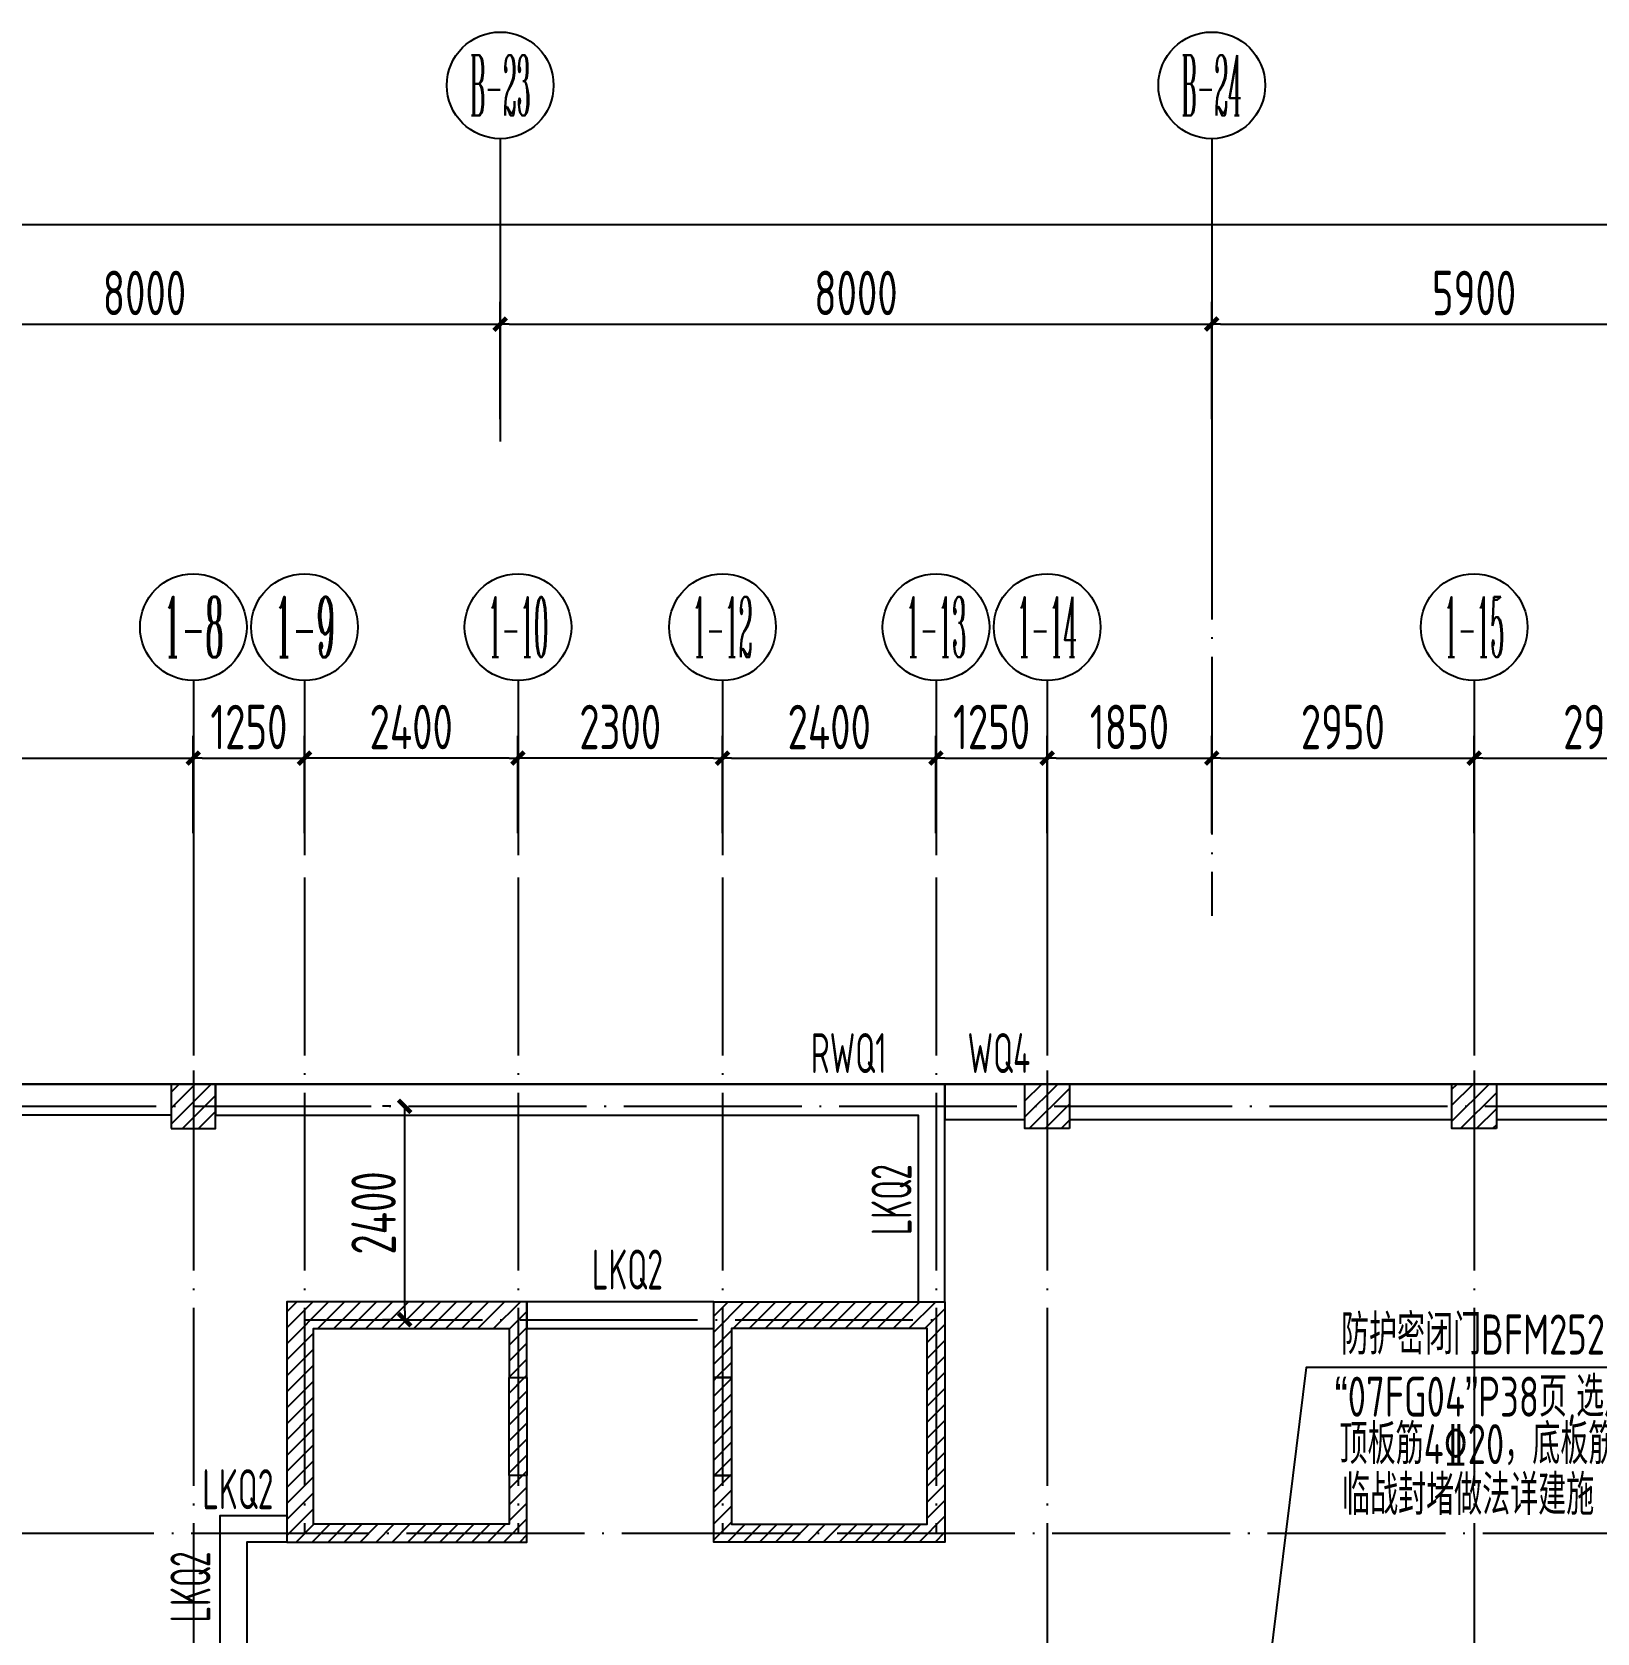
# Model space of a CAD drawing. Header units: millimetres. Extents: x 156735 to 386235, y 467499 to 703525.
# Drawn here: x 323582 to 341178, y 664422 to 682425 of the extents above; entities that cross this region are included whole.
import ezdxf
from ezdxf.enums import TextEntityAlignment as Align

# ---------------------------------------------------------------- set-up
doc = ezdxf.new("R2010")
doc.units = ezdxf.units.MM
doc.header["$LTSCALE"] = 100
doc.header["$PDMODE"] = 35
doc.header["$PDSIZE"] = 200
doc.linetypes.add('DOTE', pattern=[2.42, 2, -0.2, 0.02, -0.2])
for name, color, linetype in [('B-TEXT', 7, 'Continuous'), ('COLU', 7, 'Continuous'), ('h斜线-主楼', 7, 'Continuous'), ('h斜线-柱', 7, 'Continuous'), ('Q-AXIS', 3, 'Continuous'), ('Q-dote', 253, 'DOTE'), ('Q-TEXT', 2, 'Continuous'), ('WALL', 3, 'Continuous'), ('wall-主楼', 2, 'Continuous'), ('wall-开洞', 5, 'Continuous')]:
    doc.layers.add(name, color=color, linetype=linetype)
doc.styles.add('_TCH_AXIS', font='COMPLEX', dxfattribs={"bigfont": 'GBCBIG'})
doc.styles.add('COMPLEX', font='tssdeng.shx', dxfattribs={"width": 0.7, "bigfont": 'tssdchn.shx'})
doc.styles.add('TSSD_Dimension', font='Tssdeng.shx', dxfattribs={"width": 0.7, "bigfont": 'hztxt.shx'})
doc.styles.add('TSSD_REIN', font='Tssdeng.shx', dxfattribs={"width": 0.7, "bigfont": 'hztxt.shx'})
doc.dimstyles.new('TSSD_100_100$0', dxfattribs={"dimtxt": 300, "dimasz": 100, "dimexe": 250, "dimexo": 250, "dimgap": 100, "dimtad": 1, "dimdec": 0, "dimzin": 0, "dimdsep": 46, "dimtxsty": 'TSSD_Dimension', "dimblk": '_tsdbk', "dimblk1": '_tsdbk', "dimblk2": '_tsdbk', "dimsah": 1, "dimcen": 0, "dimclrt": 7, "dimadec": 0, "dimazin": 0, "dimtfac": 1, "dimtdec": 0, "dimtix": 1, "dimtmove": 2, "dimatfit": 3, "dimldrblk": '_tsdbk', "dimfxl": 1, "dimtolj": 1, "dimtzin": 0, "dimarcsym": 0})
pattern_1 = [(45, (-467527.32, -323147.44), (-89.802561, 89.802561), [])]

# ---------------------------------------------------------------- blocks, each defined once
blk = doc.blocks.new('_tsdbk')
blk.add_line((-1, 0), (0, 0))
at = {"const_width": 0.5}
blk.add_lwpolyline([(-0.7, -0.7), (0.7, 0.7)], dxfattribs=at)
blk = doc.blocks.new('*D107')
at = {"layer": 'Defpoints', "color": 0}
for p in [(359046, 680262), (196946, 678055), (359046, 678055)]:
    blk.add_point(p, dxfattribs=at)
at = {"layer": 'Q-AXIS', "color": 0, "lineweight": -2}
for p, q in [((196946, 678305), (196946, 680512)), ((359046, 678305), (359046, 680512)), ((197046, 680262), (358946, 680262))]:
    blk.add_line(p, q, dxfattribs=at)
at = {"layer": 'Q-AXIS', "color": 0, "lineweight": -2, "xscale": 100, "yscale": 100, "zscale": 100, "rotation": 180}
blk.add_blockref('_tsdbk', (196946, 680262), dxfattribs=at)
at = {"layer": 'Q-AXIS', "color": 0, "lineweight": -2, "xscale": 100, "yscale": 100, "zscale": 100}
blk.add_blockref('_tsdbk', (359046, 680262), dxfattribs=at)
at = {"layer": 'Q-AXIS', "color": 7, "insert": (250239, 680612), "char_height": 500, "attachment_point": 5, "style": 'TSSD_Dimension'}
blk.add_mtext('\\A1;162100', dxfattribs=at)
blk = doc.blocks.new('*D496')
at = {"layer": 'Defpoints', "color": 0}
for p in [(336846, 674260), (334996, 673168), (336846, 673168)]:
    blk.add_point(p, dxfattribs=at)
at = {"layer": 'Q-AXIS', "color": 0, "lineweight": -2}
for p, q in [((334996, 673418), (334996, 674510)), ((336846, 673418), (336846, 674510)), ((335096, 674260), (336746, 674260))]:
    blk.add_line(p, q, dxfattribs=at)
at = {"layer": 'Q-AXIS', "color": 0, "lineweight": -2, "xscale": 100, "yscale": 100, "zscale": 100, "rotation": 180}
blk.add_blockref('_tsdbk', (334996, 674260), dxfattribs=at)
at = {"layer": 'Q-AXIS', "color": 0, "lineweight": -2, "xscale": 100, "yscale": 100, "zscale": 100}
blk.add_blockref('_tsdbk', (336846, 674260), dxfattribs=at)
at = {"layer": 'Q-AXIS', "color": 7, "insert": (335921, 674610), "char_height": 500, "attachment_point": 5, "style": 'TSSD_Dimension'}
blk.add_mtext('\\A1;1850', dxfattribs=at)
blk = doc.blocks.new('*D497')
at = {"layer": 'Defpoints', "color": 0}
for p in [(336846, 679141), (328846, 677820), (336846, 677820)]:
    blk.add_point(p, dxfattribs=at)
at = {"layer": 'Q-AXIS', "color": 0, "lineweight": -2}
for p, q in [((328846, 678070), (328846, 679391)), ((336846, 678070), (336846, 679391)), ((328946, 679141), (336746, 679141))]:
    blk.add_line(p, q, dxfattribs=at)
at = {"layer": 'Q-AXIS', "color": 0, "lineweight": -2, "xscale": 100, "yscale": 100, "zscale": 100, "rotation": 180}
blk.add_blockref('_tsdbk', (328846, 679141), dxfattribs=at)
at = {"layer": 'Q-AXIS', "color": 0, "lineweight": -2, "xscale": 100, "yscale": 100, "zscale": 100}
blk.add_blockref('_tsdbk', (336846, 679141), dxfattribs=at)
at = {"layer": 'Q-AXIS', "color": 7, "insert": (332846, 679491), "char_height": 500, "attachment_point": 5, "style": 'TSSD_Dimension'}
blk.add_mtext('\\A1;8000', dxfattribs=at)
blk = doc.blocks.new('_AXISO')
blk.add_circle((0, 0), 0.5)
at = {"layer": 'B-TEXT', "style": 'COMPLEX', "width": 1.450893}
blk.add_attdef('A', text='', height=0.56, dxfattribs=at).set_placement((0.249375, -0.28), (0.749375, -0.28), align=Align.FIT)
blk = doc.blocks.new('*D615')
at = {"layer": 'Defpoints', "color": 0}
for p in [(326646, 674260), (326646, 673168), (329046, 673168)]:
    blk.add_point(p, dxfattribs=at)
at = {"layer": 'Q-AXIS', "color": 0, "lineweight": -2}
for p, q in [((326646, 673418), (326646, 674510)), ((329046, 673418), (329046, 674510)), ((328946, 674260), (326746, 674260))]:
    blk.add_line(p, q, dxfattribs=at)
at = {"layer": 'Q-AXIS', "color": 0, "lineweight": -2, "xscale": 100, "yscale": 100, "zscale": 100, "rotation": 180}
blk.add_blockref('_tsdbk', (326646, 674260), dxfattribs=at)
at = {"layer": 'Q-AXIS', "color": 0, "lineweight": -2, "xscale": 100, "yscale": 100, "zscale": 100}
blk.add_blockref('_tsdbk', (329046, 674260), dxfattribs=at)
at = {"layer": 'Q-AXIS', "color": 7, "insert": (327846, 674610), "char_height": 500, "attachment_point": 5, "style": 'TSSD_Dimension'}
blk.add_mtext('\\A1;2400', dxfattribs=at)
blk = doc.blocks.new('*D616')
at = {"layer": 'Defpoints', "color": 0}
for p in [(325396, 674260), (320596, 673168), (325396, 673168)]:
    blk.add_point(p, dxfattribs=at)
at = {"layer": 'Q-AXIS', "color": 0, "lineweight": -2}
for p, q in [((320596, 673418), (320596, 674510)), ((325396, 673418), (325396, 674510)), ((320696, 674260), (325296, 674260))]:
    blk.add_line(p, q, dxfattribs=at)
at = {"layer": 'Q-AXIS', "color": 0, "lineweight": -2, "xscale": 100, "yscale": 100, "zscale": 100, "rotation": 180}
blk.add_blockref('_tsdbk', (320596, 674260), dxfattribs=at)
at = {"layer": 'Q-AXIS', "color": 0, "lineweight": -2, "xscale": 100, "yscale": 100, "zscale": 100}
blk.add_blockref('_tsdbk', (325396, 674260), dxfattribs=at)
at = {"layer": 'Q-AXIS', "color": 7, "insert": (322996, 674610), "char_height": 500, "attachment_point": 5, "style": 'TSSD_Dimension'}
blk.add_mtext('\\A1;4800', dxfattribs=at)
blk = doc.blocks.new('*D617')
at = {"layer": 'Defpoints', "color": 0}
for p in [(326646, 674260), (325396, 673168), (326646, 673168)]:
    blk.add_point(p, dxfattribs=at)
at = {"layer": 'Q-AXIS', "color": 0, "lineweight": -2}
for p, q in [((325396, 673418), (325396, 674510)), ((326646, 673418), (326646, 674510)), ((325496, 674260), (326546, 674260))]:
    blk.add_line(p, q, dxfattribs=at)
at = {"layer": 'Q-AXIS', "color": 0, "lineweight": -2, "xscale": 100, "yscale": 100, "zscale": 100, "rotation": 180}
blk.add_blockref('_tsdbk', (325396, 674260), dxfattribs=at)
at = {"layer": 'Q-AXIS', "color": 0, "lineweight": -2, "xscale": 100, "yscale": 100, "zscale": 100}
blk.add_blockref('_tsdbk', (326646, 674260), dxfattribs=at)
at = {"layer": 'Q-AXIS', "color": 7, "insert": (326021, 674610), "char_height": 500, "attachment_point": 5, "style": 'TSSD_Dimension'}
blk.add_mtext('\\A1;1250', dxfattribs=at)
blk = doc.blocks.new('*D618')
at = {"layer": 'Defpoints', "color": 0}
for p in [(333746, 674260), (331346, 673168), (333746, 673168)]:
    blk.add_point(p, dxfattribs=at)
at = {"layer": 'Q-AXIS', "color": 0, "lineweight": -2}
for p, q in [((331346, 673418), (331346, 674510)), ((333746, 673418), (333746, 674510)), ((331446, 674260), (333646, 674260))]:
    blk.add_line(p, q, dxfattribs=at)
at = {"layer": 'Q-AXIS', "color": 0, "lineweight": -2, "xscale": 100, "yscale": 100, "zscale": 100, "rotation": 180}
blk.add_blockref('_tsdbk', (331346, 674260), dxfattribs=at)
at = {"layer": 'Q-AXIS', "color": 0, "lineweight": -2, "xscale": 100, "yscale": 100, "zscale": 100}
blk.add_blockref('_tsdbk', (333746, 674260), dxfattribs=at)
at = {"layer": 'Q-AXIS', "color": 7, "insert": (332546, 674610), "char_height": 500, "attachment_point": 5, "style": 'TSSD_Dimension'}
blk.add_mtext('\\A1;2400', dxfattribs=at)
blk = doc.blocks.new('*D619')
at = {"layer": 'Defpoints', "color": 0}
for p in [(329046, 674260), (329046, 673168), (331346, 673168)]:
    blk.add_point(p, dxfattribs=at)
at = {"layer": 'Q-AXIS', "color": 0, "lineweight": -2}
for p, q in [((329046, 673418), (329046, 674510)), ((331346, 673418), (331346, 674510)), ((331246, 674260), (329146, 674260))]:
    blk.add_line(p, q, dxfattribs=at)
at = {"layer": 'Q-AXIS', "color": 0, "lineweight": -2, "xscale": 100, "yscale": 100, "zscale": 100, "rotation": 180}
blk.add_blockref('_tsdbk', (329046, 674260), dxfattribs=at)
at = {"layer": 'Q-AXIS', "color": 0, "lineweight": -2, "xscale": 100, "yscale": 100, "zscale": 100}
blk.add_blockref('_tsdbk', (331346, 674260), dxfattribs=at)
at = {"layer": 'Q-AXIS', "color": 7, "insert": (330196, 674610), "char_height": 500, "attachment_point": 5, "style": 'TSSD_Dimension'}
blk.add_mtext('\\A1;2300', dxfattribs=at)
blk = doc.blocks.new('*D620')
at = {"layer": 'Defpoints', "color": 0}
for p in [(334996, 674260), (333746, 673168), (334996, 673168)]:
    blk.add_point(p, dxfattribs=at)
at = {"layer": 'Q-AXIS', "color": 0, "lineweight": -2}
for p, q in [((333746, 673418), (333746, 674510)), ((334996, 673418), (334996, 674510)), ((333846, 674260), (334896, 674260))]:
    blk.add_line(p, q, dxfattribs=at)
at = {"layer": 'Q-AXIS', "color": 0, "lineweight": -2, "xscale": 100, "yscale": 100, "zscale": 100, "rotation": 180}
blk.add_blockref('_tsdbk', (333746, 674260), dxfattribs=at)
at = {"layer": 'Q-AXIS', "color": 0, "lineweight": -2, "xscale": 100, "yscale": 100, "zscale": 100}
blk.add_blockref('_tsdbk', (334996, 674260), dxfattribs=at)
at = {"layer": 'Q-AXIS', "color": 7, "insert": (334371, 674610), "char_height": 500, "attachment_point": 5, "style": 'TSSD_Dimension'}
blk.add_mtext('\\A1;1250', dxfattribs=at)
blk = doc.blocks.new('*D623')
at = {"layer": 'Defpoints', "color": 0}
for p in [(328846, 679141), (320846, 677820), (328846, 677820)]:
    blk.add_point(p, dxfattribs=at)
at = {"layer": 'Q-AXIS', "color": 0, "lineweight": -2}
for p, q in [((320846, 678070), (320846, 679391)), ((328846, 678070), (328846, 679391)), ((320946, 679141), (328746, 679141))]:
    blk.add_line(p, q, dxfattribs=at)
at = {"layer": 'Q-AXIS', "color": 0, "lineweight": -2, "xscale": 100, "yscale": 100, "zscale": 100, "rotation": 180}
blk.add_blockref('_tsdbk', (320846, 679141), dxfattribs=at)
at = {"layer": 'Q-AXIS', "color": 0, "lineweight": -2, "xscale": 100, "yscale": 100, "zscale": 100}
blk.add_blockref('_tsdbk', (328846, 679141), dxfattribs=at)
at = {"layer": 'Q-AXIS', "color": 7, "insert": (324846, 679491), "char_height": 500, "attachment_point": 5, "style": 'TSSD_Dimension'}
blk.add_mtext('\\A1;8000', dxfattribs=at)
blk = doc.blocks.new('*D667')
at = {"layer": 'Defpoints', "color": 0}
for p in [(342746, 674260), (339796, 673168), (342746, 673168)]:
    blk.add_point(p, dxfattribs=at)
at = {"layer": 'Q-AXIS', "color": 0, "lineweight": -2}
for p, q in [((339796, 673418), (339796, 674510)), ((342746, 673418), (342746, 674510)), ((339896, 674260), (342646, 674260))]:
    blk.add_line(p, q, dxfattribs=at)
at = {"layer": 'Q-AXIS', "color": 0, "lineweight": -2, "xscale": 100, "yscale": 100, "zscale": 100, "rotation": 180}
blk.add_blockref('_tsdbk', (339796, 674260), dxfattribs=at)
at = {"layer": 'Q-AXIS', "color": 0, "lineweight": -2, "xscale": 100, "yscale": 100, "zscale": 100}
blk.add_blockref('_tsdbk', (342746, 674260), dxfattribs=at)
at = {"layer": 'Q-AXIS', "color": 7, "insert": (341271, 674610), "char_height": 500, "attachment_point": 5, "style": 'TSSD_Dimension'}
blk.add_mtext('\\A1;2950', dxfattribs=at)
blk = doc.blocks.new('*D668')
at = {"layer": 'Defpoints', "color": 0}
for p in [(339796, 674260), (336846, 673168), (339796, 673168)]:
    blk.add_point(p, dxfattribs=at)
at = {"layer": 'Q-AXIS', "color": 0, "lineweight": -2}
for p, q in [((336846, 673418), (336846, 674510)), ((339796, 673418), (339796, 674510)), ((336946, 674260), (339696, 674260))]:
    blk.add_line(p, q, dxfattribs=at)
at = {"layer": 'Q-AXIS', "color": 0, "lineweight": -2, "xscale": 100, "yscale": 100, "zscale": 100, "rotation": 180}
blk.add_blockref('_tsdbk', (336846, 674260), dxfattribs=at)
at = {"layer": 'Q-AXIS', "color": 0, "lineweight": -2, "xscale": 100, "yscale": 100, "zscale": 100}
blk.add_blockref('_tsdbk', (339796, 674260), dxfattribs=at)
at = {"layer": 'Q-AXIS', "color": 7, "insert": (338321, 674610), "char_height": 500, "attachment_point": 5, "style": 'TSSD_Dimension'}
blk.add_mtext('\\A1;2950', dxfattribs=at)
blk = doc.blocks.new('*D675')
at = {"layer": 'Defpoints', "color": 0}
for p in [(342746, 679141), (336846, 677820), (342746, 677820)]:
    blk.add_point(p, dxfattribs=at)
at = {"layer": 'Q-AXIS', "color": 0, "lineweight": -2}
for p, q in [((336846, 678070), (336846, 679391)), ((342746, 678070), (342746, 679391)), ((336946, 679141), (342646, 679141))]:
    blk.add_line(p, q, dxfattribs=at)
at = {"layer": 'Q-AXIS', "color": 0, "lineweight": -2, "xscale": 100, "yscale": 100, "zscale": 100, "rotation": 180}
blk.add_blockref('_tsdbk', (336846, 679141), dxfattribs=at)
at = {"layer": 'Q-AXIS', "color": 0, "lineweight": -2, "xscale": 100, "yscale": 100, "zscale": 100}
blk.add_blockref('_tsdbk', (342746, 679141), dxfattribs=at)
at = {"layer": 'Q-AXIS', "color": 7, "insert": (339796, 679491), "char_height": 500, "attachment_point": 5, "style": 'TSSD_Dimension'}
blk.add_mtext('\\A1;5900', dxfattribs=at)
blk = doc.blocks.new('*D869')
at = {"layer": 'Defpoints', "color": 0}
for p in [(327773, 670345), (327865, 670345), (327865, 667945)]:
    blk.add_point(p, dxfattribs=at)
at = {"layer": 'Q-AXIS', "color": 0, "lineweight": -2}
for p, q in [((327615, 670345), (327523, 670345)), ((327773, 668045), (327773, 670245)), ((327615, 667945), (327523, 667945))]:
    blk.add_line(p, q, dxfattribs=at)
at = {"layer": 'Q-AXIS', "color": 0, "lineweight": -2, "xscale": 100, "yscale": 100, "zscale": 100}
for p, rotation in [((327773, 670345), 90), ((327773, 667945), 270)]:
    blk.add_blockref('_tsdbk', p, dxfattribs=dict(at, rotation=rotation))
at = {"layer": 'Q-AXIS', "color": 7, "insert": (327423, 669145), "char_height": 500, "attachment_point": 5, "rotation": 90, "style": 'TSSD_Dimension'}
blk.add_mtext('\\A1;2400', dxfattribs=at)

msp = doc.modelspace()

# ---------------------------------------------------------------- hatches: boundary and pattern name
at = {"layer": 'h斜线-主楼'}
h = msp.add_hatch(dxfattribs=at)
h.set_pattern_fill('ANSI31', color=256, scale=40, style=0)
h.set_pattern_definition(pattern_1)
h.paths.add_polyline_path([(328946.5, 667294.7), (329146.5, 667294.7), (329146.5, 668144.7), (326446.5, 668144.7), (326446.5, 665444.7), (329146.5, 665444.7), (329146.5, 666194.7), (328946.5, 666194.7), (328946.5, 665644.7), (326746.5, 665644.7), (326746.5, 667844.7), (328946.5, 667844.7)])
h = msp.add_hatch(dxfattribs=at)
h.set_pattern_fill('ANSI31', color=256, scale=40, style=0)
h.set_pattern_definition(pattern_1)
h.paths.add_polyline_path([(331446.5, 667294.7), (331246.5, 667294.7), (331246.5, 668144.7), (333846.5, 668144.7), (333846.5, 665444.7), (331246.5, 665444.7), (331246.5, 666194.7), (331446.5, 666194.7), (331446.5, 665644.7), (333646.5, 665644.7), (333646.5, 667844.7), (331446.5, 667844.7)])
h = msp.add_hatch(dxfattribs=at)
h.set_pattern_fill('ANSI31', color=256, scale=40, style=0)
h.set_pattern_definition(pattern_1)
h.paths.add_polyline_path([(328946.5, 667294.7), (329146.5, 667294.7), (329146.5, 666194.7), (328946.5, 666194.7)])
h = msp.add_hatch(dxfattribs=at)
h.set_pattern_fill('ANSI31', color=256, scale=40, style=0)
h.set_pattern_definition(pattern_1)
h.paths.add_polyline_path([(331246.5, 667294.7), (331446.5, 667294.7), (331446.5, 666194.7), (331246.5, 666194.7)])
at = {"layer": 'h斜线-柱'}
h = msp.add_hatch(dxfattribs=at)
h.set_pattern_fill('ANSI31', color=256, scale=40, style=0)
h.set_pattern_definition(pattern_1)
h.paths.add_polyline_path([(325146.5, 670094.7), (325646.5, 670094.7), (325646.5, 670594.7), (325146.5, 670594.7)])
h = msp.add_hatch(dxfattribs=at)
h.set_pattern_fill('ANSI31', color=256, scale=40, style=0)
h.set_pattern_definition(pattern_1)
h.paths.add_polyline_path([(335246.5, 670094.7), (334746.5, 670094.7), (334746.5, 670594.7), (335246.5, 670594.7)])
h = msp.add_hatch(dxfattribs=at)
h.set_pattern_fill('ANSI31', color=256, scale=40, style=0)
h.set_pattern_definition(pattern_1)
h.paths.add_polyline_path([(340046.5, 670094.7), (339546.5, 670094.7), (339546.5, 670594.7), (340046.5, 670594.7)])

# ---------------------------------------------------------------- linework, layer by layer
at = {"color": 3, "lineweight": 30}
msp.add_lwpolyline([(313196.5, 670594.7), (333846.5, 670594.7)], dxfattribs=at)
at = {"color": 6, "lineweight": 30}
msp.add_lwpolyline([(333846.5, 670594.7), (347196.5, 670594.7)], dxfattribs=at)
at = {"layer": 'COLU'}
for points in [[(325146.5, 670094.7), (325646.5, 670094.7), (325646.5, 670594.7), (325146.5, 670594.7)], [(335246.5, 670094.7), (334746.5, 670094.7), (334746.5, 670594.7), (335246.5, 670594.7)], [(340046.5, 670094.7), (339546.5, 670094.7), (339546.5, 670594.7), (340046.5, 670594.7)]]:
    msp.add_lwpolyline(points, close=True, dxfattribs=at)
at = {"layer": 'Q-AXIS'}
for p, q in [((328846.5, 681225.4), (328846.5, 677819.9)), ((328846.5, 681225.4), (328846.5, 677819.9)), ((328846.5, 681225.4), (328846.5, 677819.9)), ((336846.5, 681225.4), (336846.5, 677819.9)), ((336846.5, 681225.4), (336846.5, 677819.9)), ((336846.5, 681225.4), (336846.5, 677819.9)), ((325396.5, 675133), (325396.5, 673167.5)), ((326646.5, 675133), (326646.5, 673167.5)), ((329046.5, 675133), (329046.5, 673167.5)), ((331346.5, 675133), (331346.5, 673167.5)), ((333746.5, 675133), (333746.5, 673167.5)), ((334996.5, 675133), (334996.5, 673167.5)), ((339796.5, 675133), (339796.5, 673167.5))]:
    msp.add_line(p, q, dxfattribs=at)
at = {"layer": 'Q-dote', "ltscale": 10}
for p, q in [((336846.5, 677819.9), (336846.5, 672484.8)), ((325396.5, 673167.5), (325396.5, 670344.7)), ((334996.5, 673167.5), (334996.5, 670344.7)), ((339796.5, 673167.5), (339796.5, 670344.7)), ((325396.5, 672917.5), (325396.5, 648373.3)), ((326646.5, 672917.5), (326646.5, 665544.7)), ((329046.5, 672917.5), (329046.5, 665544.7)), ((331346.5, 672917.5), (331346.5, 665544.7)), ((333746.5, 672917.5), (333746.5, 665544.7)), ((334996.5, 672917.5), (334996.5, 648373.3)), ((339796.5, 672917.5), (339796.5, 648373.3)), ((301196.5, 670344.7), (366898.7, 670344.7)), ((326646.5, 667944.7), (333746.5, 667944.7)), ((301173.2, 665544.7), (366857.1, 665544.7))]:
    msp.add_line(p, q, dxfattribs=at)
at = {"layer": 'Q-TEXT'}
msp.add_lwpolyline([(344090, 667407.8), (337907.4, 667407.8), (337350.5, 662884.7)], dxfattribs=at)
at = {"layer": 'WALL'}
for points in [[(320846.5, 670594.7), (325146.5, 670594.7), (325146.5, 670244.7), (320846.5, 670244.7)], [(325646.5, 670244.7), (333546.5, 670244.7), (333546.5, 668144.7), (333846.5, 668144.7), (333846.5, 670594.7), (325646.5, 670594.7)], [(334746.5, 670594.7), (333846.5, 670594.7), (333846.5, 670194.7), (334746.5, 670194.7)], [(339546.5, 670594.7), (335246.5, 670594.7), (335246.5, 670194.7), (339546.5, 670194.7)], [(347196.5, 670594.7), (340046.5, 670594.7), (340046.5, 670194.7), (347196.5, 670194.7)], [(329146.5, 667844.7), (331246.5, 667844.7), (331246.5, 668144.7), (329146.5, 668144.7)], [(326446.5, 665744.7), (326446.5, 665444.7), (325996.5, 665444.7), (325996.5, 664244.7), (325696.5, 664244.7), (325696.5, 665744.7)]]:
    msp.add_lwpolyline(points, close=True, dxfattribs=at)
at = {"layer": 'wall-主楼'}
for points in [[(328946.5, 667294.7), (329146.5, 667294.7), (329146.5, 668144.7), (326446.5, 668144.7), (326446.5, 665444.7), (329146.5, 665444.7), (329146.5, 666194.7), (328946.5, 666194.7), (328946.5, 665644.7), (326746.5, 665644.7), (326746.5, 667844.7), (328946.5, 667844.7)], [(331446.5, 667294.7), (331246.5, 667294.7), (331246.5, 668144.7), (333846.5, 668144.7), (333846.5, 665444.7), (331246.5, 665444.7), (331246.5, 666194.7), (331446.5, 666194.7), (331446.5, 665644.7), (333646.5, 665644.7), (333646.5, 667844.7), (331446.5, 667844.7)]]:
    msp.add_lwpolyline(points, close=True, dxfattribs=at)
at = {"layer": 'wall-开洞'}
for points in [[(328946.5, 667294.7), (329146.5, 667294.7), (329146.5, 666194.7), (328946.5, 666194.7)], [(331246.5, 667294.7), (331446.5, 667294.7), (331446.5, 666194.7), (331246.5, 666194.7)]]:
    msp.add_lwpolyline(points, close=True, dxfattribs=at)

# ---------------------------------------------------------------- block references
at = {"layer": 'Q-AXIS'}
ref = msp.add_blockref('_AXISO', (328846.5, 681825.4), dxfattribs=dict(at, xscale=1199.999999999998, yscale=1200, zscale=1200, rotation=359.9996457873818))
ref.add_attrib('A', 'B-23', dxfattribs={"color": 7, "height": 678.82, "rotation": 359.99965, "style": '_TCH_AXIS', "width": 0.256098}).set_placement((328507.1, 681486), (329185.9, 681486), align=Align.FIT)
ref = msp.add_blockref('_AXISO', (336846.5, 681825.4), dxfattribs=dict(at, xscale=1199.999999999998, yscale=1200, zscale=1200, rotation=359.9996457873818))
ref.add_attrib('A', 'B-24', dxfattribs={"color": 7, "height": 678.82, "rotation": 359.99965, "style": '_TCH_AXIS', "width": 0.25}).set_placement((336507.1, 681486), (337185.9, 681486), align=Align.FIT)
ref = msp.add_blockref('_AXISO', (325396.5, 675733), dxfattribs=dict(at, xscale=1199.999999999998, yscale=1200, zscale=1200, rotation=359.9996457873818))
ref.add_attrib('A', '1-8', dxfattribs={"color": 7, "height": 678.82, "rotation": 359.99965, "style": '_TCH_AXIS', "width": 0.381818}).set_placement((325057.1, 675393.6), (325735.9, 675393.6), align=Align.FIT)
ref = msp.add_blockref('_AXISO', (326646.5, 675733), dxfattribs=dict(at, xscale=1199.999999999998, yscale=1200, zscale=1200, rotation=359.9996457873818))
ref.add_attrib('A', '1-9', dxfattribs={"color": 7, "height": 678.82, "rotation": 359.99965, "style": '_TCH_AXIS', "width": 0.381818}).set_placement((326307.1, 675393.6), (326985.9, 675393.6), align=Align.FIT)
ref = msp.add_blockref('_AXISO', (329046.5, 675733), dxfattribs=dict(at, xscale=1199.999999999998, yscale=1200, zscale=1200, rotation=359.9996457873818))
ref.add_attrib('A', '1-10', dxfattribs={"color": 7, "height": 678.82, "rotation": 359.99965, "style": '_TCH_AXIS', "width": 0.3}).set_placement((328707.1, 675393.6), (329385.9, 675393.6), align=Align.FIT)
ref = msp.add_blockref('_AXISO', (331346.5, 675733), dxfattribs=dict(at, xscale=1199.999999999998, yscale=1200, zscale=1200, rotation=359.9996457873818))
ref.add_attrib('A', '1-12', dxfattribs={"color": 7, "height": 678.82, "rotation": 359.99965, "style": '_TCH_AXIS', "width": 0.3}).set_placement((331007.1, 675393.6), (331685.9, 675393.6), align=Align.FIT)
ref = msp.add_blockref('_AXISO', (333746.5, 675733), dxfattribs=dict(at, xscale=1199.999999999998, yscale=1200, zscale=1200, rotation=359.9996457873818))
ref.add_attrib('A', '1-13', dxfattribs={"color": 7, "height": 678.82, "rotation": 359.99965, "style": '_TCH_AXIS', "width": 0.3}).set_placement((333407.1, 675393.6), (334085.9, 675393.6), align=Align.FIT)
ref = msp.add_blockref('_AXISO', (334996.5, 675733), dxfattribs=dict(at, xscale=1199.999999999998, yscale=1200, zscale=1200, rotation=359.9996457873818))
ref.add_attrib('A', '1-14', dxfattribs={"color": 7, "height": 678.82, "rotation": 359.99965, "style": '_TCH_AXIS', "width": 0.291667}).set_placement((334657.1, 675393.6), (335335.9, 675393.6), align=Align.FIT)
ref = msp.add_blockref('_AXISO', (339796.5, 675733), dxfattribs=dict(at, xscale=1199.999999999998, yscale=1200, zscale=1200, rotation=359.9996457873818))
ref.add_attrib('A', '1-15', dxfattribs={"color": 7, "height": 678.82, "rotation": 359.99965, "style": '_TCH_AXIS', "width": 0.3}).set_placement((339457.1, 675393.6), (340135.9, 675393.6), align=Align.FIT)

# ---------------------------------------------------------------- texts
at = {"layer": 'Q-TEXT', "style": 'TSSD_REIN', "width": 0.6}
for s, rotation, p in [('RWQ1', 360, (332338.2, 670718.3)), ('WQ4', 360, (334100.5, 670718.3)), ('LKQ2', 90, (333470.8, 668894.8)), ('LKQ2', 360, (329877.4, 668284.3)), ('LKQ2', 360, (325497.6, 665814.2)), ('LKQ2', 90, (325588.6, 664540.4))]:
    msp.add_text(s, height=450, rotation=rotation, dxfattribs=at).set_placement(p)
at = {"layer": 'Q-TEXT', "style": 'TSSD_REIN', "width": 0.7}
for s, p in [('防护密闭门BFM2525-15,门框墙详', (338299.6, 667553.6)), ('“07FG04”P38页,选用MK2525-C1', (338229, 666854)), ('顶板筋4%%13220，底板筋4%%13220', (338283.5, 666320.8)), ('临战封堵做法详建施', (338312, 665749.8))]:
    msp.add_text(s, height=450, dxfattribs=at).set_placement(p)

# ---------------------------------------------------------------- dimensions: what is measured, and where the dimension line sits
at = {"layer": 'Q-AXIS'}
dim = msp.add_linear_dim(base=(359046.5, 680262.3), p1=(196946.5, 678055.1), p2=(359046.5, 678055.1), dimstyle='TSSD_100_100$0', override={"dimtxt": 500}, dxfattribs=at)
dim.commit()
dim.dimension.update_dxf_attribs({"geometry": '*D107', "text_midpoint": (250239, 680612.3), "dimtype": 160})
for base, p1, p2, picture, middle in [((328846.5, 679141.4), (320846.5, 677819.9), (328846.5, 677819.9), '*D623', (324846.5, 679491.4)), ((336846.5, 679141.4), (328846.5, 677819.9), (336846.5, 677819.9), '*D497', (332846.5, 679491.4)), ((342746.5, 679141.4), (336846.5, 677819.9), (342746.5, 677819.9), '*D675', (339796.5, 679491.4)), ((325396.5, 674260), (320596.5, 673167.5), (325396.5, 673167.5), '*D616', (322996.5, 674610)), ((326646.5, 674260), (325396.5, 673167.5), (326646.5, 673167.5), '*D617', (326021.5, 674610)), ((333746.5, 674260), (331346.5, 673167.5), (333746.5, 673167.5), '*D618', (332546.5, 674610)), ((334996.5, 674260), (333746.5, 673167.5), (334996.5, 673167.5), '*D620', (334371.5, 674610)), ((336846.5, 674260), (334996.5, 673167.5), (336846.5, 673167.5), '*D496', (335921.5, 674610)), ((339796.5, 674260), (336846.5, 673167.5), (339796.5, 673167.5), '*D668', (338321.5, 674610)), ((342746.5, 674260), (339796.5, 673167.5), (342746.5, 673167.5), '*D667', (341271.5, 674610))]:
    dim = msp.add_linear_dim(base=base, p1=p1, p2=p2, dimstyle='TSSD_100_100$0', override={"dimtxt": 500}, dxfattribs=at)
    dim.commit()
    dim.dimension.update_dxf_attribs({"geometry": picture, "text_midpoint": middle})
for base, p1, p2, angle, picture, middle in [((326646.5, 674260), (329046.5, 673167.5), (326646.5, 673167.5), 180, '*D615', (327846.5, 674610)), ((329046.5, 674260), (331346.5, 673167.5), (329046.5, 673167.5), 180, '*D619', (330196.5, 674610)), ((327772.6, 670344.7), (327864.8, 667944.7), (327864.8, 670344.7), 90, '*D869', (327422.6, 669144.7))]:
    dim = msp.add_linear_dim(base=base, p1=p1, p2=p2, angle=angle, dimstyle='TSSD_100_100$0', override={"dimtxt": 500}, dxfattribs=at)
    dim.commit()
    dim.dimension.update_dxf_attribs({"geometry": picture, "text_midpoint": middle})

doc.saveas('drawing.dxf')
